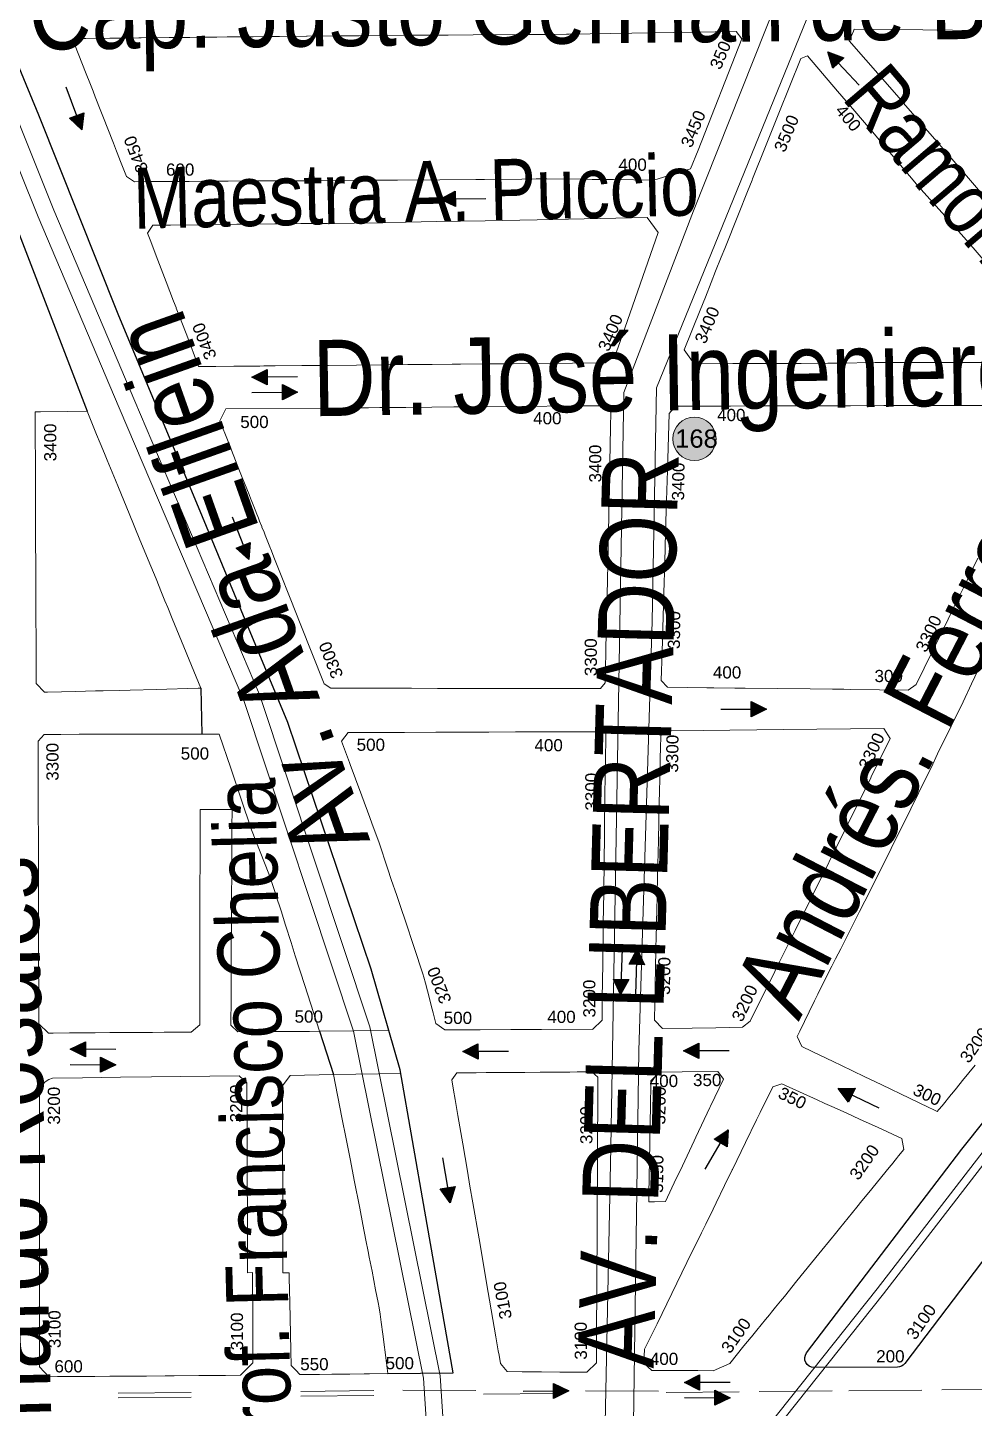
# Model space of a CAD drawing. Header units: millimetres. Extents: x 11558 to 23675, y 49449 to 61482.
# Drawn here: x 20786.2 to 21097.3, y 57255.8 to 57709.2 of the extents above; entities that cross this region are included whole.
import ezdxf

# ---------------------------------------------------------------- set-up
doc = ezdxf.new("R2010")
doc.units = ezdxf.units.MM
doc.linetypes.add('ACAD_ISO03W100', pattern=[30, 12, -18])
for name, color, linetype in [('0. plano base - nombres calles', 22, 'Continuous'), ('0. Plano Base - PLANO', 254, 'Continuous'), ('0. Plano base - sentido calles', 253, 'Continuous'), ('0. vias del tren', 252, 'VÍAS'), ('0.BARRIOS - DIVISIÓN', 12, 'ACAD_ISO03W100'), ('7. puesta en valor CC la lucila', 212, 'Continuous'), ('numeración', 7, 'Continuous')]:
    doc.layers.add(name, color=color, linetype=linetype)
doc.layers.add('Linea 168 IDA', color=7, linetype='Continuous', true_color=0x1a1a1a)
doc.layers.add('Linea 168 REGRESO', color=7, linetype='Continuous', true_color=0x330000)
doc.layers.get('7. puesta en valor CC la lucila').off()
doc.styles.get("Standard").update_dxf_attribs({"font": 'arial.ttf'})
doc.linetypes.add('VÍAS', pattern='A,0.15,[130,ltypeshp.shx,S=0.25,R=0,X=0,Y=0],0.15', length=0.3)

# ---------------------------------------------------------------- blocks, each defined once
blk = doc.blocks.new('MANZANAS')
at = {"layer": '0. Plano Base - PLANO', "color": 0, "linetype": 'VÍAS', "lineweight": 5, "ltscale": 4}
for points in [[(5639498.58, 6182852.42), (5639498.58, 6182614.33), (5639507.14, 6182228.89), (5639507.14, 6182181.36), (5639499.58, 6182050.89), (5639491.3, 6181998.3), (5639483.11, 6181953.65), (5639476.63, 6181918.34), (5639458.2, 6181825.34), (5639436.33, 6181704.24), (5639396.68, 6181501.18), (5639382.4, 6181412.53), (5639364.06, 6181337.09), (5639343.42, 6181280.78), (5639316.75, 6181215.85), (5639268.98, 6181116.06), (5639194.54, 6180959.83), (5639162.21, 6180892.02), (5639129.25, 6180822.85), (5639106.57, 6180782.08), (5639050.37, 6180665.87)], [(5639501.22, 6182852.42), (5639501.22, 6182614.36), (5639509.79, 6182228.92), (5639509.79, 6182181.28), (5639502.22, 6182050.61), (5639493.9, 6181997.86), (5639485.71, 6181953.18), (5639479.23, 6181917.85), (5639460.79, 6181824.85), (5639438.93, 6181703.75), (5639399.29, 6181500.71), (5639384.99, 6181412.01), (5639366.6, 6181336.32), (5639345.88, 6181279.82), (5639319.17, 6181214.78), (5639271.36, 6181114.92), (5639196.93, 6180958.69), (5639164.6, 6180890.88), (5639131.6, 6180821.63), (5639108.92, 6180780.86), (5639052.75, 6180664.71)], [(5638576.93, 6182377.02), (5638642.93, 6182266.79), (5638665.93, 6182230.23), (5638672.01, 6182223.68), (5638690.51, 6182209.73), (5638709.07, 6182191.94), (5638741.59, 6182152.45), (5638823.36, 6182076.35), (5638900.92, 6182007.12), (5638982.67, 6181936.97), (5639032.99, 6181893.78), (5639085.53, 6181850.48), (5639166.3, 6181783.89), (5639248.76, 6181703.77), (5639322.12, 6181612.68), (5639371.55, 6181530.98)], [(5638572.15, 6182374.16), (5638638.19, 6182263.88), (5638661.5, 6182226.83), (5638668.26, 6182219.53), (5638686.9, 6182205.48), (5638704.99, 6182188.15), (5638737.53, 6182148.63), (5638819.61, 6182072.24), (5638897.26, 6182002.93), (5638979.04, 6181932.75), (5639029.41, 6181889.52), (5639081.99, 6181846.19), (5639162.59, 6181779.74), (5639244.64, 6181700.02), (5639317.55, 6181609.48), (5639366.67, 6181528.31)]]:
    blk.add_lwpolyline(points, dxfattribs=at)
at = {"layer": '0. Plano Base - PLANO', "color": 0, "linetype": 'Continuous', "lineweight": 5}
for points in [[(5639431, 6181784.3), (5639429.69, 6181777.93), (5639429.04, 6181774.75), (5639428.54, 6181772.34), (5639428.48, 6181772.06), (5639427.52, 6181767.41), (5639427.2, 6181765.83), (5639427.02, 6181764.98), (5639425.76, 6181764.94), (5639423.67, 6181764.88), (5639416.91, 6181764.67), (5639406.78, 6181764.35), (5639400.43, 6181764.16), (5639396.4, 6181764.03), (5639391.88, 6181763.89), (5639389.32, 6181763.81), (5639381.49, 6181763.56), (5639377.63, 6181763.44), (5639374.86, 6181765.63), (5639374.81, 6181767.57), (5639374.62, 6181774.63), (5639374.52, 6181778.64), (5639374.45, 6181781.15), (5639374.36, 6181784.63), (5639374.29, 6181791.45), (5639374.26, 6181794.12), (5639374.21, 6181797.84), (5639374.15, 6181803.96), (5639374.06, 6181811.55), (5639373.98, 6181819.14), (5639373.7, 6181834.7), (5639373.43, 6181849.17), (5639373.22, 6181860.94), (5639373.13, 6181864.24), (5639372.99, 6181869.24), (5639372.72, 6181879.34), (5639372.48, 6181888.3), (5639372.26, 6181894.8), (5639371.25, 6181924.05)], [(5639309.22, 6182035.91), (5639289.98, 6182043.59), (5639280.06, 6182047.55), (5639273.71, 6182050.08), (5639269.79, 6182051.65), (5639264.55, 6182053.74), (5639262.41, 6182054.58), (5639239.22, 6182063.65), (5639239.01, 6182067.1), (5639238.97, 6182067.82), (5639250.33, 6182073.57), (5639267.79, 6182082.4), (5639274.72, 6182085.91)], [(5639327.52, 6181990.52), (5639316.55, 6181984.8), (5639297.19, 6181974.69), (5639295.55, 6181973.8), (5639285.02, 6181968.16), (5639281.87, 6181966.47), (5639274.03, 6181962.36), (5639271.75, 6181961.16), (5639271.31, 6181960.93), (5639268.33, 6181959.37), (5639265.9, 6181958.1), (5639263.47, 6181956.82), (5639259.56, 6181954.77), (5639255.84, 6181952.82), (5639254.17, 6181951.95), (5639242.91, 6181946.05), (5639237.93, 6181948.66), (5639236.56, 6181962.56), (5639236.1, 6181967.19), (5639235.59, 6181972.33), (5639235.2, 6181976.26), (5639234.71, 6181981.18), (5639234.71, 6181981.24), (5639234.41, 6181984.26), (5639233.22, 6181996.31), (5639232.42, 6182004.39), (5639232.03, 6182008.31), (5639231.99, 6182008.75), (5639230.86, 6182020.21), (5639229.7, 6182031.96), (5639227.8, 6182051.14), (5639229.33, 6182052.94), (5639243.46, 6182047.25), (5639251.58, 6182043.98), (5639258.78, 6182041.07), (5639259.84, 6182040.63), (5639280.56, 6182032.01), (5639281.23, 6182031.76), (5639292.39, 6182027.55), (5639303.58, 6182023.33), (5639303.76, 6182023.26), (5639315.27, 6182018.63)], [(5639355.07, 6181932.41), (5639355.34, 6181921.6), (5639355.53, 6181913.52), (5639355.62, 6181910.07), (5639356.21, 6181886.19), (5639354.72, 6181883.42), (5639337.9, 6181874.92), (5639335.81, 6181873.86), (5639332.5, 6181872.19), (5639325.99, 6181868.9), (5639316.27, 6181863.98), (5639306.96, 6181859.28), (5639303.9, 6181857.73), (5639297.77, 6181854.63), (5639295.72, 6181853.6), (5639284.17, 6181847.76), (5639281.26, 6181848.77), (5639277.16, 6181857.28), (5639268.75, 6181874.74), (5639264.37, 6181883.81), (5639260.1, 6181892.69), (5639255.58, 6181902.06), (5639251.3, 6181910.95), (5639243.19, 6181927.79), (5639243.96, 6181930.9), (5639246.92, 6181932.45), (5639249.33, 6181933.71), (5639253.46, 6181935.87), (5639259.91, 6181939.24), (5639265.13, 6181941.98), (5639266.53, 6181942.71), (5639268.29, 6181943.63), (5639269.47, 6181944.25), (5639271.58, 6181945.35), (5639273.44, 6181946.32), (5639274.55, 6181946.91), (5639275, 6181947.13), (5639284.88, 6181952.29), (5639294.9, 6181957.53), (5639304.53, 6181962.57), (5639311.54, 6181966.24), (5639314.21, 6181967.63), (5639324.13, 6181972.82), (5639325.16, 6181973.36), (5639333.3, 6181977.62)]]:
    blk.add_lwpolyline(points, dxfattribs=at)
at = {"layer": '0. Plano Base - PLANO', "color": 0}
blk.add_lwpolyline([(5639505.75, 6182189.35), (5639522.08, 6182189.14, -0.415676), (5639525.04, 6182186.09), (5639523.6, 6182104.35), (5639508.14, 6181991.39), (5639455.67, 6181686.67, -0.232932), (5639454.11, 6181684.52), (5639429.82, 6181671.72, -0.622773), (5639425.46, 6181674.89), (5639439.88, 6181757.74), (5639461, 6181865.11), (5639477.64, 6181951.31), (5639490.77, 6182021.38), (5639495.03, 6182053.92), (5639498.66, 6182117.48), (5639502.71, 6182186.52, -0.400767)], format="xyb", close=True, dxfattribs=at)
for points in [[(5639306.53, 6181605.45), (5639325.38, 6181615.57), (5639292.73, 6181658.36), (5639264.17, 6181695.78), (5639240.39, 6181720.74), (5639178.75, 6181779.97), (5639143.8, 6181809.32), (5639122.71, 6181827.02), (5639067.54, 6181873.27), (5639014.26, 6181919.22), (5638940.84, 6181980.95), (5638861.27, 6182051.37), (5638758.23, 6182144.54), (5638741.7, 6182136.4)], [(5639019.06, 6181888.26), (5639073.13, 6181840.3)], [(5639148.27, 6181776.82), (5639155.5, 6181763.61)], [(5639234.76, 6181694.82), (5639245.39, 6181684.4)]]:
    blk.add_lwpolyline(points, dxfattribs=at)
at = {"layer": '0. Plano Base - PLANO', "color": 0, "linetype": 'Continuous', "lineweight": 5}
for points in [[(5639056.57, 6181916.63), (5639052.19, 6181914.32), (5639049.08, 6181914.69), (5639048.19, 6181915.46), (5639045.09, 6181918.16), (5639042.81, 6181920.15), (5639042.35, 6181920.55), (5639040.26, 6181922.37), (5639033.04, 6181928.66), (5639031.73, 6181929.79), (5639027.9, 6181933.13), (5639026.45, 6181934.39), (5639024.18, 6181936.38), (5639021.82, 6181938.43), (5639013.87, 6181945.36), (5639014.12, 6181947.5), (5639016.39, 6181948.71), (5639023.31, 6181952.4), (5639023.49, 6181952.49), (5639026.32, 6181954), (5639029.12, 6181955.5), (5639031.74, 6181956.89), (5639032.13, 6181957.1), (5639032.41, 6181957.25), (5639040.47, 6181961.55), (5639040.79, 6181961.72), (5639042.68, 6181962.73), (5639043.35, 6181963.08), (5639046.5, 6181964.76), (5639049.44, 6181966.33), (5639049.58, 6181966.4), (5639054.32, 6181968.93), (5639057.34, 6181970.54), (5639059.77, 6181971.83), (5639064.9, 6181974.57), (5639069.83, 6181977.2), (5639072.55, 6181978.65), (5639080.34, 6181982.8), (5639080.51, 6181982.89), (5639087.98, 6181986.87), (5639095.61, 6181990.9), (5639103.22, 6181994.92), (5639110.89, 6181998.98), (5639117.13, 6182002.27), (5639118.32, 6182002.9), (5639121.45, 6182004.55), (5639128.72, 6182008.4), (5639142.41, 6182015.63), (5639148.58, 6182018.89), (5639151.9, 6182020.65), (5639155.88, 6182022.75), (5639156.66, 6182023.16), (5639204.84, 6182049.23), (5639207.71, 6182047.94), (5639211.73, 6182008.92), (5639212.4, 6182002.34), (5639211.51, 6182001.46), (5639203.43, 6181993.47), (5639191.55, 6181987.48), (5639185.33, 6181984.35), (5639181.88, 6181982.61), (5639172.03, 6181977.64), (5639168.86, 6181975.96), (5639164.77, 6181973.8), (5639153.91, 6181968.04), (5639151.43, 6181966.73), (5639140.92, 6181961.16), (5639128.63, 6181954.64), (5639125.42, 6181952.95), (5639122.11, 6181951.19), (5639120.5, 6181950.34), (5639117.73, 6181948.88), (5639102.67, 6181940.94), (5639102.09, 6181940.63), (5639098.4, 6181938.68), (5639097, 6181937.94), (5639094.69, 6181936.73), (5639088.68, 6181933.56), (5639087.22, 6181932.79), (5639079.45, 6181928.7), (5639071.79, 6181924.66), (5639068.1, 6181922.71), (5639064.17, 6181920.64), (5639062.14, 6181919.57), (5639060.54, 6181918.72)], [(5639103.93, 6181872.85), (5639098.91, 6181870.19), (5639090.69, 6181877.48), (5639083.58, 6181883.79), (5639083.37, 6181883.98), (5639081.68, 6181885.47), (5639076.64, 6181889.95), (5639069.78, 6181896.03), (5639066.05, 6181899.34), (5639063.85, 6181901.29), (5639064.19, 6181904.43), (5639065.93, 6181905.36), (5639069.25, 6181907.13), (5639077.47, 6181911.53), (5639079.78, 6181912.76), (5639088.54, 6181917.44), (5639091.59, 6181919.07), (5639099.53, 6181923.31), (5639103.19, 6181925.27), (5639104.64, 6181926.04), (5639107.07, 6181927.32), (5639111.71, 6181929.78), (5639114.79, 6181931.41), (5639122.54, 6181935.51), (5639129.94, 6181939.54), (5639137.51, 6181943.66), (5639137.59, 6181943.7), (5639146.22, 6181948.4), (5639160.4, 6181956.11), (5639175.34, 6181964.24), (5639207.08, 6181981.51), (5639212.59, 6181978.85), (5639212.97, 6181976.22), (5639218.02, 6181940.94), (5639218.66, 6181936.5), (5639216.88, 6181932.83), (5639197.91, 6181922.77), (5639190.19, 6181918.68), (5639187.19, 6181917.09), (5639185.12, 6181915.99), (5639182.35, 6181914.52), (5639174.88, 6181910.56), (5639172.5, 6181909.3), (5639166.69, 6181906.21), (5639159.56, 6181902.42), (5639152.04, 6181898.42), (5639151.98, 6181898.39), (5639144.71, 6181894.52), (5639136.48, 6181890.15), (5639132.84, 6181888.21), (5639128.83, 6181886.08), (5639121.14, 6181881.99), (5639117.82, 6181880.23), (5639116.68, 6181879.62), (5639115.73, 6181879.12), (5639113.24, 6181877.8), (5639109.16, 6181875.63)], [(5639188.94, 6181797.94), (5639186.11, 6181796.48), (5639183.56, 6181796.75), (5639175.27, 6181803.92), (5639167.89, 6181810.32), (5639160.65, 6181816.59), (5639153.74, 6181822.57), (5639149.67, 6181826.09), (5639148.04, 6181827.5), (5639146.97, 6181828.43), (5639143.85, 6181831.13), (5639143.07, 6181831.81), (5639141.66, 6181833.03), (5639141.54, 6181833.14), (5639140.05, 6181834.42), (5639139.29, 6181835.08), (5639137.76, 6181836.4), (5639137.53, 6181836.61), (5639134.4, 6181839.31), (5639134.23, 6181839.46), (5639132.96, 6181840.56), (5639128.4, 6181844.51), (5639126.17, 6181846.44), (5639118.81, 6181852.81), (5639113.32, 6181857.56), (5639113.2, 6181861.95), (5639142.59, 6181877.54), (5639150.46, 6181881.72), (5639154.67, 6181883.95), (5639157.95, 6181885.69), (5639165.53, 6181889.71), (5639173.06, 6181893.7), (5639179.46, 6181897.1), (5639180.78, 6181897.8), (5639199.11, 6181907.52), (5639213.72, 6181915.27), (5639222.49, 6181919.92), (5639226.02, 6181919.34), (5639228.23, 6181914.85), (5639243.49, 6181883.87), (5639247.83, 6181875.06), (5639250.52, 6181869.6), (5639255.89, 6181858.69), (5639256.33, 6181857.8), (5639256.51, 6181857.44), (5639260.22, 6181849.91), (5639261.06, 6181848.21), (5639261.44, 6181847.44), (5639262.56, 6181845.16), (5639263.86, 6181842.52), (5639263.89, 6181842.46), (5639265.3, 6181839.61), (5639264.78, 6181837.24), (5639262.08, 6181835.84), (5639256.28, 6181832.84), (5639253.93, 6181831.62), (5639250.82, 6181830.01), (5639243.55, 6181826.24), (5639240.27, 6181824.54), (5639232.55, 6181820.54), (5639217.21, 6181812.59), (5639209.62, 6181808.66), (5639201.52, 6181804.46), (5639194.25, 6181800.69)], [(5639342.92, 6181752.22), (5639334.29, 6181747.56), (5639330.71, 6181748.74), (5639325.66, 6181759.01), (5639320.51, 6181769.51), (5639318.39, 6181773.83), (5639317.2, 6181776.25), (5639316.44, 6181777.78), (5639316.08, 6181778.52), (5639315.13, 6181780.47), (5639309.89, 6181791.13), (5639304.67, 6181801.75), (5639299.24, 6181812.8), (5639294.1, 6181823.28), (5639292.68, 6181826.17), (5639291.38, 6181828.81), (5639289.54, 6181832.56), (5639289.47, 6181832.7), (5639290.22, 6181834.85), (5639301.07, 6181840.62), (5639324.41, 6181853.02), (5639353.47, 6181868.47), (5639356.8, 6181866.52), (5639357.07, 6181852.55), (5639357.08, 6181852.17), (5639357.44, 6181833.51), (5639357.92, 6181809.1), (5639358.17, 6181796.25), (5639358.4, 6181784.73), (5639358.47, 6181781.17), (5639358.83, 6181762.98), (5639357.44, 6181760.05), (5639349.73, 6181755.89)], [(5639104.1, 6181752.39), (5639103.25, 6181751.92), (5639099.52, 6181753.24), (5639097.9, 6181756.34), (5639093.87, 6181764.02), (5639093.84, 6181764.09), (5639092.33, 6181766.97), (5639089.85, 6181771.69), (5639087.42, 6181776.32), (5639085.71, 6181779.6), (5639081.68, 6181787.27), (5639077.66, 6181794.94), (5639073.64, 6181802.61), (5639069.8, 6181809.95), (5639068.78, 6181811.91), (5639068.68, 6181812.08), (5639068.59, 6181812.26), (5639065.81, 6181817.56), (5639061.86, 6181825.08), (5639058.12, 6181832.22), (5639059.68, 6181833.06), (5639067.42, 6181837.23), (5639073.13, 6181840.3), (5639074.5, 6181839.15), (5639079.44, 6181834.97), (5639081.83, 6181832.95), (5639084.61, 6181830.6), (5639086.45, 6181829.05), (5639091.84, 6181824.5), (5639093.79, 6181822.84), (5639100.89, 6181816.85), (5639108.03, 6181810.82), (5639115.17, 6181804.78), (5639118.64, 6181801.86), (5639122.32, 6181798.74), (5639124.55, 6181796.86), (5639126.4, 6181795.3), (5639129.39, 6181792.77), (5639148.27, 6181776.82), (5639147.52, 6181776.4), (5639135.48, 6181769.74), (5639127.89, 6181765.55), (5639124.72, 6181763.79), (5639120.2, 6181761.29), (5639117.99, 6181760.07), (5639112.2, 6181756.87)], [(5639315.43, 6181740.86), (5639314.07, 6181736.69), (5639314.04, 6181736.76), (5639299.19, 6181728.98), (5639290.25, 6181724.29), (5639281.36, 6181719.63), (5639273.78, 6181715.65), (5639271.05, 6181714.22), (5639267.54, 6181714.71), (5639265.07, 6181717.45), (5639264.27, 6181718.33), (5639260.08, 6181722.96), (5639258.31, 6181724.92), (5639256.97, 6181726.39), (5639256.25, 6181727.2), (5639249.67, 6181733.56), (5639242.89, 6181740.11), (5639239.96, 6181742.94), (5639236.73, 6181746.07), (5639232.7, 6181749.96), (5639230.15, 6181752.42), (5639223.39, 6181758.97), (5639220.83, 6181761.29), (5639218.48, 6181763.43), (5639217.03, 6181764.74), (5639211.46, 6181769.8), (5639207.05, 6181773.8), (5639203.33, 6181777.18), (5639202.84, 6181777.63), (5639197.3, 6181782.65), (5639197.85, 6181786.19), (5639214.31, 6181794.81), (5639223.36, 6181799.55), (5639231.06, 6181803.58), (5639238.86, 6181807.66), (5639246.61, 6181811.72), (5639272.89, 6181825.48), (5639277.84, 6181815.64), (5639279.23, 6181812.88), (5639282.47, 6181806.42), (5639287.1, 6181797.21), (5639288.47, 6181794.5), (5639291.86, 6181787.75), (5639296.62, 6181778.29), (5639301.18, 6181769.2), (5639307.13, 6181757.36), (5639312.18, 6181747.33)], [(5639179.33, 6181748.16), (5639183.88, 6181743.77), (5639184.44, 6181743.24), (5639196.19, 6181732.98), (5639197.06, 6181732.13), (5639200.59, 6181728.73), (5639201.46, 6181727.9), (5639205.36, 6181724.06), (5639208.83, 6181720.6), (5639213, 6181716.42), (5639216.25, 6181713.16), (5639223.53, 6181705.95), (5639234.76, 6181694.82), (5639231.85, 6181693.28), (5639228.55, 6181691.54), (5639221.67, 6181687.91), (5639218.58, 6181686.28), (5639211.06, 6181682.31), (5639208.03, 6181683.16), (5639203.92, 6181691.17), (5639202.18, 6181694.57), (5639197.64, 6181703.41), (5639195.82, 6181706.95), (5639194.4, 6181709.73), (5639193.08, 6181712.3), (5639191.57, 6181715.23), (5639189.89, 6181718.52), (5639188.62, 6181721), (5639185.45, 6181727.17), (5639183.86, 6181730.27), (5639178.7, 6181740.33), (5639178.41, 6181740.9), (5639175.67, 6181746.24), (5639172.26, 6181744.45), (5639169.03, 6181742.75), (5639166.39, 6181741.36), (5639171.86, 6181730.79), (5639175.5, 6181723.75), (5639176.89, 6181721.05), (5639177.6, 6181719.69), (5639182.99, 6181709.26), (5639188.59, 6181698.42), (5639194.07, 6181687.83), (5639198.88, 6181678.54), (5639197.51, 6181675.16), (5639191.7, 6181672.09), (5639189.64, 6181671.01), (5639186.23, 6181669.21), (5639176.9, 6181664.28), (5639173.86, 6181662.68), (5639169.62, 6181660.44), (5639166.05, 6181658.56), (5639162.08, 6181656.46), (5639157.37, 6181653.98), (5639156.06, 6181653.29), (5639151.78, 6181654.48), (5639148.57, 6181660.64), (5639147.25, 6181663.15), (5639142.58, 6181672.11), (5639141.02, 6181675.1), (5639137.98, 6181680.92), (5639135.61, 6181685.45), (5639133.13, 6181690.21), (5639128.49, 6181699.1), (5639126.63, 6181702.65), (5639125.96, 6181703.94), (5639123.3, 6181709.04), (5639119.99, 6181715.37), (5639119.35, 6181716.6), (5639118.36, 6181718.51), (5639113.75, 6181727.33), (5639108.84, 6181736.74), (5639109.53, 6181739.62), (5639114.42, 6181742.17), (5639119.71, 6181744.93), (5639128.09, 6181749.3), (5639131.22, 6181750.94), (5639137.51, 6181754.22), (5639140.59, 6181755.83), (5639143.49, 6181757.34), (5639147.11, 6181759.23), (5639149.46, 6181760.45), (5639151.09, 6181761.31), (5639151.23, 6181761.38), (5639152.97, 6181762.28), (5639160.54, 6181766.23), (5639169.05, 6181758.05)], [(5639384.7, 6181647.25), (5639382.97, 6181646.36), (5639379.54, 6181647.25), (5639377.68, 6181651.4), (5639377.46, 6181660.67), (5639377.18, 6181671.85), (5639376.9, 6181683.1), (5639376.62, 6181693.98), (5639376.55, 6181697.13), (5639376.42, 6181702.65), (5639376.36, 6181704.92), (5639376.21, 6181711.26), (5639376.07, 6181716.98), (5639376.06, 6181717.07), (5639375.82, 6181726.96), (5639375.62, 6181735.18), (5639375.55, 6181737.88), (5639375.32, 6181747.25), (5639377.49, 6181749.56), (5639380.17, 6181749.7), (5639390.19, 6181750.22), (5639392.8, 6181750.36), (5639393.01, 6181750.37), (5639396.3, 6181750.54), (5639400.9, 6181750.78), (5639405.45, 6181751.02), (5639412.19, 6181751.37), (5639420.79, 6181751.82), (5639423, 6181748.86), (5639422.46, 6181746.23), (5639422.24, 6181745.19), (5639421.69, 6181742.56), (5639421.66, 6181742.38), (5639421.45, 6181741.37), (5639419.31, 6181731.04), (5639418.59, 6181727.55), (5639418.05, 6181724.94), (5639416.23, 6181716.17), (5639415.65, 6181713.35), (5639415.48, 6181712.51), (5639414.04, 6181705.59), (5639411.73, 6181694.42), (5639410.4, 6181687.99), (5639409.99, 6181685.99), (5639409.47, 6181683.47), (5639409.06, 6181681.49), (5639408.82, 6181680.36), (5639408.43, 6181678.45), (5639407.51, 6181674.02), (5639406.94, 6181671.24), (5639406.91, 6181671.14), (5639406.14, 6181667.43), (5639404.64, 6181660.15), (5639400.93, 6181655.57), (5639396.44, 6181653.26), (5639394.54, 6181652.29), (5639391.14, 6181650.55), (5639388.46, 6181649.18)], [(5639358.19, 6181695.9), (5639356.56, 6181695.02), (5639356.53, 6181695.08), (5639355.93, 6181696.3), (5639352.47, 6181703.23), (5639351.83, 6181704.52), (5639351.61, 6181704.95), (5639346.84, 6181714.53), (5639342.72, 6181722.8), (5639339.1, 6181730.06), (5639338.86, 6181730.55), (5639338.93, 6181730.74), (5639339.24, 6181731.58), (5639340.33, 6181734.5), (5639346.64, 6181737.89), (5639356.96, 6181743.43), (5639359.74, 6181742.05), (5639360.1, 6181732.21), (5639360.12, 6181731.72), (5639360.52, 6181720.98), (5639360.57, 6181719.67), (5639360.98, 6181708.8), (5639361.08, 6181705.93), (5639361.39, 6181697.62)], [(5639345.38, 6181626.32), (5639341.04, 6181624.1), (5639337.8, 6181625.45), (5639336.11, 6181627.68), (5639335.27, 6181628.78), (5639332.43, 6181632.52), (5639321.58, 6181646.81), (5639319.07, 6181650.1), (5639312.7, 6181658.48), (5639305.4, 6181668.1), (5639302.08, 6181672.45), (5639299.07, 6181676.43), (5639293.55, 6181683.7), (5639287.83, 6181691.22), (5639284.61, 6181695.47), (5639282.75, 6181697.92), (5639280.65, 6181700.68), (5639281.07, 6181703.5), (5639286.74, 6181706.49), (5639289.59, 6181708), (5639292.49, 6181709.54), (5639295.32, 6181711.04), (5639297.92, 6181712.41), (5639300.8, 6181713.94), (5639305.31, 6181716.32), (5639313.87, 6181720.85), (5639316, 6181721.97), (5639317.78, 6181722.92), (5639320.28, 6181724.24), (5639322.88, 6181723.62), (5639327.06, 6181715.47), (5639332.05, 6181705.77), (5639336.87, 6181696.36), (5639342.11, 6181686.16), (5639347.07, 6181676.48), (5639352.02, 6181666.84), (5639353.69, 6181663.59), (5639361.88, 6181647.64), (5639365.68, 6181640.22), (5639364.31, 6181635.99), (5639356.4, 6181631.95), (5639351.06, 6181629.22), (5639348.04, 6181627.68)], [(5639295.22, 6181621.58), (5639296.76, 6181619.38), (5639299.05, 6181616.1), (5639304.48, 6181608.36), (5639306.53, 6181605.45), (5639301.17, 6181602.59), (5639299.63, 6181601.77), (5639295.46, 6181599.55), (5639292.57, 6181598), (5639290.28, 6181596.79), (5639286.68, 6181594.86), (5639281.68, 6181592.2), (5639281.03, 6181591.85), (5639279.1, 6181592.5), (5639278.81, 6181592.59), (5639277.16, 6181593.14), (5639274.84, 6181597.35), (5639272.14, 6181602.25), (5639267.15, 6181611.3), (5639263.24, 6181618.38), (5639262.44, 6181619.83), (5639260.64, 6181618.84), (5639255.97, 6181627.81), (5639251.41, 6181636.56), (5639248.1, 6181642.92), (5639246.56, 6181645.87), (5639241.93, 6181654.75), (5639237.28, 6181663.66), (5639232.24, 6181673.35), (5639232.94, 6181677.47), (5639245.39, 6181684.4), (5639254.36, 6181673.12), (5639258.8, 6181667.55), (5639260.92, 6181664.88), (5639263.32, 6181661.86), (5639267.4, 6181656.74), (5639273.29, 6181649.34), (5639276.65, 6181645.11), (5639279.9, 6181641.03), (5639282.28, 6181638.04), (5639283.48, 6181636.53), (5639286.38, 6181632.89), (5639290.24, 6181628.04), (5639292.88, 6181624.72), (5639293.99, 6181623.32)], [(5639245.85, 6181622.16), (5639250.34, 6181613.59), (5639251.79, 6181614.36), (5639255.16, 6181607.92), (5639256.96, 6181604.48), (5639258.51, 6181601.53), (5639262.14, 6181594.61), (5639265.56, 6181588.09), (5639264.87, 6181585.88), (5639263.85, 6181582.64), (5639259.45, 6181580.32), (5639251.73, 6181576.23), (5639244.52, 6181572.42), (5639241.93, 6181571.05), (5639236.53, 6181568.19), (5639228.94, 6181564.17), (5639225.89, 6181562.56), (5639221.49, 6181560.23), (5639217.35, 6181558.04), (5639213.39, 6181555.95), (5639210.7, 6181554.53), (5639208.15, 6181553.17), (5639203.87, 6181554.67), (5639197.82, 6181566.32), (5639193.89, 6181573.89), (5639192.07, 6181577.41), (5639189.9, 6181581.57), (5639185.08, 6181590.86), (5639183.7, 6181593.52), (5639180.33, 6181600.01), (5639178.42, 6181603.67), (5639177.44, 6181605.57), (5639175.48, 6181609.35), (5639170.69, 6181618.56), (5639167.89, 6181623.96), (5639166.04, 6181627.52), (5639164.79, 6181629.92), (5639162.47, 6181634.4), (5639162.39, 6181634.55), (5639162.11, 6181635.88), (5639162.13, 6181637.24), (5639162.48, 6181638.55), (5639163.12, 6181639.75), (5639164.02, 6181640.77), (5639172.65, 6181645.39), (5639183.68, 6181651.29), (5639192.73, 6181656.13), (5639218.1, 6181669.72), (5639221.38, 6181668.84), (5639227.02, 6181658.09), (5639231.7, 6181649.16), (5639234.67, 6181643.5), (5639236.33, 6181640.32), (5639241.19, 6181631.05)]]:
    blk.add_lwpolyline(points, close=True, dxfattribs=at)
blk = doc.blocks.new('168 ida')
at = {"layer": 'Linea 168 REGRESO', "lineweight": 211, "true_color": 0xededed}
h = blk.add_hatch(color=7, dxfattribs=at)
h.dxf.hatch_style = 1
edge = h.paths.add_edge_path()
edge.add_arc((0, 0), 7.11, 0, 360)
at = {"layer": 'Linea 168 REGRESO', "lineweight": 9}
blk.add_circle((0, 0), 7.11, dxfattribs=at)
at = {"layer": 'Linea 168 REGRESO', "lineweight": 15, "insert": (-6.3, 3.1), "char_height": 6, "attachment_point": 1}
blk.add_mtext_dynamic_manual_height_columns('168', width=16.4579, gutter_width=12.5, heights=[0], dxfattribs=at)

msp = doc.modelspace()

# ---------------------------------------------------------------- hatches: boundary and pattern name
at = {"layer": '0. Plano base - sentido calles', "linetype": 'Continuous', "lineweight": 25, "ltscale": 2, "true_color": 0x1a1a1a}
h = msp.add_hatch(color=250, dxfattribs=at)
h.dxf.hatch_style = 1
h.paths.add_polyline_path([(21049.14, 57701.2), (21050.73, 57695.84), (21052.56, 57697.55)])
h.paths.add_polyline_path([(21049.14, 57701.2), (21052.56, 57697.55), (21054.38, 57699.26)])
h = msp.add_hatch(color=250, dxfattribs=at)
h.dxf.hatch_style = 1
h.paths.add_polyline_path([(20804.11, 57675.64), (20804.68, 57681.2), (20802.34, 57680.32)])
h.paths.add_polyline_path([(20804.11, 57675.64), (20802.34, 57680.32), (20800.01, 57679.44)])
h = msp.add_hatch(color=250, dxfattribs=at)
h.dxf.hatch_style = 1
h.paths.add_polyline_path([(20921.77, 57652.89), (20926.78, 57650.41), (20926.77, 57652.91)])
h.paths.add_polyline_path([(20921.77, 57652.89), (20926.77, 57652.91), (20926.76, 57655.41)])
h = msp.add_hatch(color=250, dxfattribs=at)
h.dxf.hatch_style = 1
h.paths.add_polyline_path([(20859.94, 57594.39), (20864.95, 57591.91), (20864.94, 57594.41)])
h.paths.add_polyline_path([(20859.94, 57594.39), (20864.94, 57594.41), (20864.93, 57596.91)])
h = msp.add_hatch(color=250, dxfattribs=at)
h.dxf.hatch_style = 1
h.paths.add_polyline_path([(20874.96, 57589.45), (20869.95, 57591.93), (20869.96, 57589.43)])
h.paths.add_polyline_path([(20874.96, 57589.45), (20869.96, 57589.43), (20869.97, 57586.93)])
h = msp.add_hatch(color=250, dxfattribs=at)
h.dxf.hatch_style = 1
h.paths.add_polyline_path([(20858.88, 57534.5), (20859.41, 57540.06), (20857.08, 57539.16)])
h.paths.add_polyline_path([(20858.88, 57534.5), (20857.08, 57539.16), (20854.74, 57538.26)])
h = msp.add_hatch(color=250, dxfattribs=at)
h.dxf.hatch_style = 1
h.paths.add_polyline_path([(21028.95, 57485.43), (21023.94, 57487.92), (21023.95, 57485.42)])
h.paths.add_polyline_path([(21028.95, 57485.43), (21023.95, 57485.42), (21023.95, 57482.92)])
h = msp.add_hatch(color=250, dxfattribs=at)
h.dxf.hatch_style = 1
h.paths.add_polyline_path([(20986.51, 57406.55), (20983.86, 57401.63), (20986.36, 57401.55)])
h.paths.add_polyline_path([(20986.51, 57406.55), (20986.36, 57401.55), (20988.86, 57401.47)])
h = msp.add_hatch(color=250, dxfattribs=at)
h.dxf.hatch_style = 1
h.paths.add_polyline_path([(20981.06, 57391.71), (20983.71, 57396.63), (20981.21, 57396.7)])
h.paths.add_polyline_path([(20981.06, 57391.71), (20981.21, 57396.7), (20978.72, 57396.78)])
h = msp.add_hatch(color=250, dxfattribs=at)
h.dxf.hatch_style = 1
h.paths.add_polyline_path([(20800.27, 57373.71), (20805.25, 57371.18), (20805.27, 57373.68)])
h.paths.add_polyline_path([(20800.27, 57373.71), (20805.27, 57373.68), (20805.28, 57376.18)])
h = msp.add_hatch(color=250, dxfattribs=at)
h.dxf.hatch_style = 1
h.paths.add_polyline_path([(20929.22, 57373), (20934.22, 57370.51), (20934.22, 57373.01)])
h.paths.add_polyline_path([(20929.22, 57373), (20934.22, 57373.01), (20934.21, 57375.51)])
h = msp.add_hatch(color=250, dxfattribs=at)
h.dxf.hatch_style = 1
h.paths.add_polyline_path([(21001.75, 57373.21), (21006.75, 57370.72), (21006.75, 57373.22)])
h.paths.add_polyline_path([(21001.75, 57373.21), (21006.75, 57373.22), (21006.74, 57375.72)])
h = msp.add_hatch(color=250, dxfattribs=at)
h.dxf.hatch_style = 1
h.paths.add_polyline_path([(20815.23, 57368.61), (20810.25, 57371.15), (20810.23, 57368.65)])
h.paths.add_polyline_path([(20815.23, 57368.61), (20810.23, 57368.65), (20810.22, 57366.15)])
h = msp.add_hatch(color=250, dxfattribs=at)
h.dxf.hatch_style = 1
h.paths.add_polyline_path([(21052.48, 57360.82), (21055.91, 57356.4), (21056.99, 57358.66)])
h.paths.add_polyline_path([(21052.48, 57360.82), (21056.99, 57358.66), (21058.07, 57360.91)])
h = msp.add_hatch(color=250, dxfattribs=at)
h.dxf.hatch_style = 1
h.paths.add_polyline_path([(21016.45, 57347.22), (21011.75, 57344.2), (21013.9, 57342.92)])
h.paths.add_polyline_path([(21016.45, 57347.22), (21013.9, 57342.92), (21016.05, 57341.64)])
h = msp.add_hatch(color=250, dxfattribs=at)
h.dxf.hatch_style = 1
h.paths.add_polyline_path([(20925.1, 57323.34), (20926.71, 57328.69), (20924.25, 57328.27)])
h.paths.add_polyline_path([(20925.1, 57323.34), (20924.25, 57328.27), (20921.79, 57327.84)])
h = msp.add_hatch(color=250, dxfattribs=at)
h.dxf.hatch_style = 1
h.paths.add_polyline_path([(21002.01, 57264.33), (21007, 57261.82), (21007.01, 57264.32)])
h.paths.add_polyline_path([(21002.01, 57264.33), (21007.01, 57264.32), (21007.01, 57266.82)])
h = msp.add_hatch(color=250, dxfattribs=at)
h.dxf.hatch_style = 1
h.paths.add_polyline_path([(20964.04, 57261.51), (20959.03, 57264), (20959.04, 57261.5)])
h.paths.add_polyline_path([(20964.04, 57261.51), (20959.04, 57261.5), (20959.04, 57259)])
h = msp.add_hatch(color=250, dxfattribs=at)
h.dxf.hatch_style = 1
h.paths.add_polyline_path([(21017, 57259.31), (21012, 57261.82), (21012, 57259.32)])
h.paths.add_polyline_path([(21017, 57259.31), (21012, 57259.32), (21012, 57256.82)])
at = {"layer": 'Linea 168 IDA', "lineweight": 15}
h = msp.add_hatch(dxfattribs=at)
h.set_pattern_fill('AR-B816', color=256)
h.set_pattern_definition([(0, (6126.55, 4106.8), (0, 203.2), []), (90, (6126.55, 4106.8), (-203.2, 203.2), [203.2, -203.2])])
h.paths.add_polyline_path([(20967.39, 57612.23, 1), (20975.75, 57612.23, 1)])
h.paths.add_polyline_path([(20968.14, 57609.28), (20975.21, 57609.28), (20975.21, 57614.43), (20968.14, 57614.43)], flags=25)
h = msp.add_hatch(dxfattribs=at)
h.set_pattern_fill('AR-B816', color=256)
h.set_pattern_definition([(0, (6117.65, 3768.9), (0, 203.2), []), (90, (6117.65, 3768.9), (-203.2, 203.2), [203.2, -203.2])])
h.paths.add_polyline_path([(20958.49, 57274.33, 1), (20966.86, 57274.33, 1)])
h.paths.add_polyline_path([(20959.24, 57271.38), (20966.32, 57271.38), (20966.32, 57276.53), (20959.24, 57276.53)], flags=25)

# ---------------------------------------------------------------- linework, layer by layer
at = {"layer": '0. Plano Base - PLANO', "color": 28, "lineweight": 5, "true_color": 0x0d0d0d}
for points in [[(20882.14, 57379.61), (20904.93, 57379.88)], [(20882.14, 57379.61), (20904.93, 57379.88)], [(20886.77, 57365.46), (20908.89, 57365.74)], [(20886.77, 57365.46), (20908.89, 57365.74)]]:
    msp.add_lwpolyline(points, dxfattribs=at)
at = {"layer": '0. Plano base - sentido calles', "color": 250, "linetype": 'Continuous', "lineweight": 25, "ltscale": 2, "true_color": 0x1a1a1a}
for points in [[(21059.4, 57690.25), (21049.14, 57701.2), (21054.38, 57699.26), (21050.73, 57695.84), (21049.14, 57701.2)], [(20798.81, 57689.67), (20804.11, 57675.64), (20800.01, 57679.44), (20804.68, 57681.2), (20804.11, 57675.64)], [(20936.77, 57652.96), (20921.77, 57652.89), (20926.76, 57655.41), (20926.78, 57650.41), (20921.77, 57652.89)], [(20874.94, 57594.45), (20859.94, 57594.39), (20864.93, 57596.91), (20864.95, 57591.91), (20859.94, 57594.39)], [(20859.96, 57589.39), (20874.96, 57589.45), (20869.97, 57586.93), (20869.95, 57591.93), (20874.96, 57589.45)], [(20853.47, 57548.49), (20858.88, 57534.5), (20854.74, 57538.26), (20859.41, 57540.06), (20858.88, 57534.5)], [(21013.95, 57485.41), (21028.95, 57485.43), (21023.95, 57482.92), (21023.94, 57487.92), (21028.95, 57485.43)], [(20981.52, 57406.7), (20981.06, 57391.71), (20978.72, 57396.78), (20983.71, 57396.63), (20981.06, 57391.71)], [(20986.06, 57391.55), (20986.51, 57406.55), (20988.86, 57401.47), (20983.86, 57401.63), (20986.51, 57406.55)], [(20815.27, 57373.61), (20800.27, 57373.71), (20805.28, 57376.18), (20805.25, 57371.18), (20800.27, 57373.71)], [(20944.22, 57373.02), (20929.22, 57373), (20934.21, 57375.51), (20934.22, 57370.51), (20929.22, 57373)], [(21016.75, 57373.23), (21001.75, 57373.21), (21006.74, 57375.72), (21006.75, 57370.72), (21001.75, 57373.21)], [(20800.23, 57368.71), (20815.23, 57368.61), (20810.22, 57366.15), (20810.25, 57371.15), (20815.23, 57368.61)], [(21066.01, 57354.34), (21052.48, 57360.82), (21058.07, 57360.91), (21055.91, 57356.4), (21052.48, 57360.82)], [(21008.8, 57334.32), (21016.45, 57347.22), (21016.05, 57341.64), (21011.75, 57344.2), (21016.45, 57347.22)], [(20922.54, 57338.12), (20925.1, 57323.34), (20921.79, 57327.84), (20926.71, 57328.69), (20925.1, 57323.34)], [(21017.01, 57264.31), (21002.01, 57264.33), (21007.01, 57266.82), (21007, 57261.82), (21002.01, 57264.33)], [(20949.04, 57261.48), (20964.04, 57261.51), (20959.04, 57259), (20959.03, 57264), (20964.04, 57261.51)], [(21002, 57259.33), (21017, 57259.31), (21012, 57256.82), (21012, 57261.82), (21017, 57259.31)]]:
    msp.add_lwpolyline(points, dxfattribs=at)
at = {"layer": '0. vias del tren', "color": 252, "lineweight": 13, "ltscale": 5}
for points in [[(21649.94, 58285.22), (21540.17, 58073.94), (21370.08, 57727.97), (21348.16, 57685.78), (21281.3, 57573.49), (21249.7, 57530.65), (21221.85, 57494.8), (21199.82, 57466.45), (21140.59, 57392.43), (21065.36, 57295.04), (20936.56, 57133.13), (20883.01, 57061.05), (20831.96, 57002.55), (20787.68, 56962.1), (20734.08, 56916.78), (20645.68, 56850.25), (20507.6, 56745.94), (20447.64, 56700.67), (20386.51, 56654.48), (20347.59, 56628.76), (20244.14, 56551.55)], [(20607.35, 58287.93), (20615.11, 58159.62), (20618.71, 58116), (20621.35, 58106.41), (20631.41, 58085.35), (20639.47, 58061.62), (20650.13, 58011.55), (20687.75, 57905.93), (20724.7, 57808.63), (20764.91, 57708.64), (20789.68, 57647.06), (20816.36, 57584.37), (20857.25, 57488.25), (20893.31, 57379.67), (20916.27, 57265.71), (20922.43, 57171.04)], [(20612.91, 58288.27), (20620.66, 58160.02), (20624.22, 58116.98), (20626.58, 58108.36), (20636.57, 58087.45), (20644.84, 58063.1), (20655.49, 58013.07), (20692.97, 57907.85), (20729.88, 57810.65), (20770.08, 57710.72), (20794.82, 57649.19), (20821.48, 57586.55), (20862.46, 57490.22), (20898.69, 57381.1), (20921.8, 57266.45), (20927.99, 57171.15)], [(21652.28, 58284), (21542.53, 58072.75), (21372.44, 57726.77), (21350.47, 57684.49), (21283.51, 57572.03), (21251.81, 57529.05), (21223.94, 57493.18), (21201.9, 57464.82), (21142.67, 57390.79), (21067.44, 57293.41), (20938.65, 57131.51), (20885.07, 57059.39), (20833.85, 57000.7), (20789.42, 56960.12), (20735.73, 56914.72), (20647.27, 56848.14), (20509.19, 56743.83), (20449.24, 56698.56), (20388.04, 56652.32), (20349.11, 56626.59), (20245.71, 56549.43)]]:
    msp.add_lwpolyline(points, dxfattribs=at)
at = {"layer": '0.BARRIOS - DIVISIÓN', "color": 14, "lineweight": 18, "ltscale": 2}
for points in [[(19945.72, 58287.94), (19923.91, 58043.4), (19902.09, 57798.86), (19856.05, 57250.46), (21295.4, 57263.73), (21452.7, 57610.67), (21440.16, 57623.59), (21569.55, 57874.98), (21609.91, 57984.78), (21535.11, 58023.64), (21583.33, 58113.98), (21626.83, 58105.34), (21670.11, 58108.85), (21745.7, 58275.74), (21628.05, 58278.93), (21473.27, 58285.8), (21320.95, 58293.9), (20938.69, 58290.94), (20541.19, 58288.57), (19945.72, 58287.94)], [(17027.55, 58263.71), (19945.72, 58287.94), (19902.09, 57798.86), (19856.05, 57250.46), (20909.53, 57261.75), (21026.57, 57261.35), (21295.4, 57263.73), (21207.14, 57047.24), (21397.73, 57041.84), (21346.41, 56770.65), (21370.88, 56749.89), (21369.71, 56721.79), (21410.13, 56720.2), (21422.01, 56694.22), (21424.96, 56493.28), (21477.94, 56493.24), (21485.42, 56452.7), (21228.86, 56438.95), (21225.94, 56407.63), (21148.42, 56402.76), (21134.38, 56160), (21185.39, 56161.52), (21178.83, 56000.77)]]:
    msp.add_lwpolyline(points, dxfattribs=at)
at = {"layer": 'Linea 168 IDA', "lineweight": 15}
msp.add_lwpolyline([(21322.55, 58300.09), (21153.53, 58013.12), (21076.23, 57827.96), (21005.05, 57649.05), (20982.11, 57589.38), (20977.82, 57341.53), (20973.29, 57117.77), (20963.99, 57059.48), (20919.57, 56828.6), (20873.89, 56588.03), (20847.82, 56428.53), (20802.45, 56139.06), (20776.13, 55948.55)], dxfattribs=at)
at = {"layer": 'Linea 168 REGRESO', "lineweight": 15}
msp.add_lwpolyline([(20800.79, 55985.68), (20825.9, 56150.45), (20854.3, 56344.34), (20890.73, 56553.48), (20912.6, 56680.43), (20979.96, 57088.07), (20984.13, 57166.66), (20987.01, 57373.21), (20991.42, 57514.31), (20992.86, 57590.93), (21120.76, 57904.83), (21181.05, 58032.14), (21336.09, 58295.82)], dxfattribs=at)

# ---------------------------------------------------------------- block references
at = {"layer": '0. Plano Base - PLANO', "color": 28, "lineweight": 5, "true_color": 0x0d0d0d, "rotation": 332.5463477508169}
msp.add_blockref('MANZANAS', (-7833237.48, -2828296.13), dxfattribs=at)
at = {"layer": '7. puesta en valor CC la lucila', "color": 250, "lineweight": 30, "rotation": 332.5463477508169}
msp.add_blockref('MANZANAS', (-7833237.48, -2828296.13), dxfattribs=at)
at = {"layer": 'Linea 168 REGRESO', "lineweight": 15}
msp.add_blockref('168 ida', (21005.3, 57574.13), dxfattribs=at)

# ---------------------------------------------------------------- texts
at = {"layer": '0. plano base - nombres calles', "color": 250, "lineweight": 15, "true_color": 0x1a1a1a, "attachment_point": 1}
for s, width, insert, char_height, rotation in [('{\\fArial Narrow|b0|i0|c0|p34;Cap. Justo Germán de Bermúdez }', 455.5451, (20786.38, 57726.94), 25, 0.644), ('{\\fArial Narrow|b0|i0|c0|p34;Ramón Franco}', 329.255, (21068.61, 57698.93), 20, 310.3642), ('{\\fArial Narrow|b0|i0|c0|p34;Maestra A. Puccio}', 329.255, (20820.63, 57663.07), 20, 1.3844), ('{\\fArial Narrow|b0|i0|c0|p34;Av. Ada Elflein}', 329.255, (20875.28, 57433.96), 25, 109.5286), ('{\\fArial Narrow|b0|i0|c0|p34;Dr. José Ingenieros}', 329.255, (20879.7, 57606.54), 25, 0.9421), ('{\\fArial Narrow|b0|i0|c0|p34;Andrés. Ferreyra}', 329.255, (21017.34, 57394.14), 25, 62.6557), ('{\\fArial Narrow|b0|i0|c0|p34;AV. DEL LIBERTADOR}', 329.255, (20966.9, 57269.57), 25, 88.4167), ('{\\fArial Narrow|b0|i0|c0|p34;Prof. Francisco Chelia}', 329.255, (20852.96, 57233.22), 20.3498, 91.4291), ('{\\fArial Narrow|b0|i0|c0|p34;Cmte. Leonardo Rosales}', 329.255, (20772.35, 57120.2), 25, 91.4291)]:
    msp.add_mtext_dynamic_manual_height_columns(s, width=width, gutter_width=12.5, heights=[0], dxfattribs=dict(at, insert=insert, char_height=char_height, rotation=rotation))
at = {"layer": 'numeración', "color": 251, "true_color": 0x606162, "char_height": 4, "attachment_point": 1}
for s, insert, rotation in [('3500', (21010.19, 57696.62), 67.2993), ('3450', (21000.66, 57670.97), 67.2993), ('400', (21054.41, 57684.35), 310.0017), ('3500', (21031.3, 57669.48), 67.2993), ('3450', (20822.22, 57661.06), 111.3711), ('3400', (20973.46, 57604.05), 67.2993), ('3400', (21005.23, 57606.56), 67.2993), ('3400', (20844.72, 57599.66), 111.3711), ('3400', (20791.7, 57566.74), 90.143), ('3400', (20970.74, 57559.8), 90.143), ('\\pt16;3400', (20997.91, 57553.94, 0.54), 89.2666), ('\\pt16;3300', (20996.54, 57505.19, 0.54), 89.2666), ('3300', (21077.78, 57505.45), 64.6716), ('3300', (20886.31, 57494.97), 111.3711), ('3300', (20969.28, 57496.21), 90.143), ('3300', (21059.04, 57466.86), 64.6716), ('3300', (20792.42, 57461.88), 90.143), ('\\pt16;3300', (20995.95, 57464.58, 0.54), 89.2666), ('3300', (20969.47, 57452.06), 90.143), ('3200', (20921.88, 57388.21), 111.3711), ('\\pt16;3200', (20993.28, 57391.61, 0.54), 89.2666), ('3200', (20968.79, 57384.13), 90.143), ('3200', (21017.35, 57384.1), 64.6716), ('3200', (21092.18, 57371.14), 55.1069), ('3200', (20792.91, 57348.96), 90.143), ('3200', (20852.77, 57349.69), 90.143), ('\\pt16;3200', (20991.75, 57349.03, 0.54), 89.2666), ('350', (21034.2, 57361.55), 333.9326), ('300', (21078.49, 57362.62), 333.9326), ('3200', (20967.81, 57342.58), 90.143), ('3200', (21055.92, 57332.7), 55.1069), ('3150', (20990.99, 57326.59, 0.54), 89.2666), ('3100', (20941.45, 57284.79), 100.1785), ('3100', (20793.12, 57275.58), 90.143), ('3100', (20853.04, 57274.85), 90.143), ('3100', (21074.61, 57280.31), 55.1069), ('3100', (20965.98, 57271.78), 90.143), ('3100', (21013.77, 57275.78), 55.1069)]:
    msp.add_mtext_dynamic_manual_height_columns(s, width=16.0314, gutter_width=12.5, heights=[0], dxfattribs=dict(at, insert=insert, rotation=rotation))
for s, insert in [('600', (20831.71, 57664.55)), ('400', (20980.35, 57666.16)), ('500', (20856.11, 57581.69)), ('400', (20952.33, 57582.91)), ('400', (21012.77, 57583.97)), ('400', (21011.38, 57499.46)), ('300', (21064.47, 57498.28)), ('500', (20836.56, 57472.84)), ('500', (20894.35, 57475.71)), ('400', (20952.76, 57475.55)), ('500', (20873.95, 57386.45)), ('500', (20922.94, 57386.02)), ('400', (20956.98, 57386.35)), ('400', (20990.63, 57365.31)), ('350', (21004.85, 57365.62)), ('400', (20990.67, 57274.06)), ('200', (21065.03, 57274.91)), ('600', (20795.07, 57271.62)), ('550', (20875.81, 57272.34)), ('500', (20903.86, 57272.66))]:
    msp.add_mtext_dynamic_manual_height_columns(s, width=16.0314, gutter_width=12.5, heights=[0], dxfattribs=dict(at, insert=insert))

doc.saveas('drawing.dxf')
